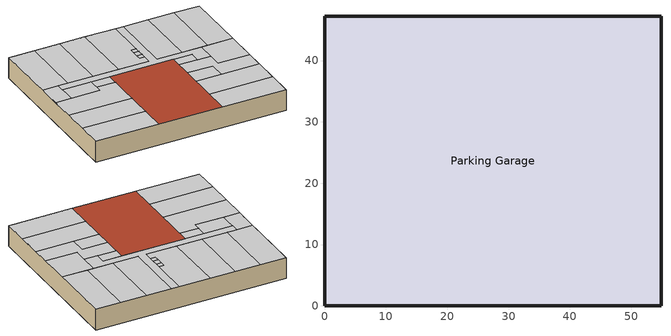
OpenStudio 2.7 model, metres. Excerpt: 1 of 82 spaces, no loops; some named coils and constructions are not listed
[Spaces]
Parking Garage
 floor ground (Surface 171 SlabOnOrBelowGradeF073): 54.86,47.24 54.86,0 0,0 0,47.24 z-6.1
 wall ground (Surface 172-uw BelowGradeWallC114): 0,0 54.86,0 z-6.1:0
 wall ground (Surface 173-uw BelowGradeWallC114): 0,47.24 0,0 z-6.1:0
 wall ground (Surface 174-uw BelowGradeWallC114): 54.86,47.24 0,47.24 z-6.1:0
 wall ground (Surface 175-uw BelowGradeWallC114): 54.86,0 54.86,47.24 z-6.1:0
 ceiling to F1 Business Center: 43.89,14.63 43.89,19.2 36.58,19.2 36.58,14.63 z0
 ceiling to F1 Corridor: 45.72,23.77 45.72,28.96 32.92,28.96 32.92,47.24 30.78,47.24 30.78,28.96 4.57,28.96 4.57,26.82 42.06,26.82 42.06,23.77 z0
 ceiling to F1 Lounge: 54.86,14.63 54.86,19.81 45.72,19.81 45.72,23.77 42.06,23.77 36.58,23.77 36.58,19.2 43.89,19.2 43.89,14.63 z0
 ceiling to F1 Elevator Core: 30.78,32.92 30.78,34.44 29.26,34.44 29.26,32.92 z0
 ceiling to F1 Elevator N: 30.78,34.44 30.78,35.97 29.26,35.97 29.26,34.44 z0
 ceiling to F1 Elevator S: 30.78,31.39 30.78,32.92 29.26,32.92 29.26,31.39 z0
 ceiling to F1 Fitness Center: 54.86,19.81 54.86,28.96 45.72,28.96 45.72,19.81 z0
 ceiling to F1 Leasing Office: 4.57,21.95 4.57,28.96 0,28.96 0,21.95 z0
 ceiling to F1 Mechanical Room: 12.8,21.95 12.8,26.82 4.57,26.82 4.57,21.95 z0
 ceiling to F1 Retail N Core: 30.78,28.96 30.78,31.39 29.26,31.39 29.26,35.97 30.78,35.97 30.78,47.24 21.95,47.24 21.95,28.96 z0
 ceiling to F1 Retail NE Core: 47.55,28.96 47.55,47.24 40.23,47.24 40.23,28.96 z0
 ceiling to F1 Retail NE Inner: 40.23,28.96 40.23,47.24 32.92,47.24 32.92,28.96 z0
 ceiling to F1 Retail NE Outer: 54.86,28.96 54.86,47.24 47.55,47.24 47.55,28.96 z0
 ceiling to F1 Retail NW Inner Core: 21.95,28.96 21.95,47.24 14.63,47.24 14.63,28.96 z0
 ceiling to F1 Retail NW Outer: 7.32,28.96 7.32,47.24 0,47.24 0,28.96 z0
 ceiling to F1 Retail NW Outer Core: 14.63,28.96 14.63,47.24 7.32,47.24 7.32,28.96 z0
 ceiling to F1 Retail SE Bottom: 54.86,0 54.86,7.32 36.58,7.32 36.58,0 z0
 ceiling to F1 Retail SE Top: 54.86,7.32 54.86,14.63 36.58,14.63 36.58,7.32 z0
 ceiling to F1 Retail SW Bottom: 18.29,0 18.29,7.32 0,7.32 0,0 z0
 ceiling to F1 Retail SW Core: 18.29,7.32 18.29,14.63 0,14.63 0,7.32 z0
 ceiling to F1 Retail SW Top: 18.29,14.63 18.29,23.77 12.8,23.77 12.8,21.95 0,21.95 0,14.63 z0
 ceiling to F1 Stairs E: 42.06,23.77 42.06,26.82 36.58,26.82 36.58,23.77 z0
 ceiling to F1 Stairs W: 18.29,23.77 18.29,26.82 12.8,26.82 12.8,23.77 z0
 roof outside (Concrete Podium Roof): 36.58,0 36.58,26.82 18.29,26.82 18.29,0 z0
[SizingPeriod:DesignDay] Barometric Pressure {Pa}=101145; Sky Clearness=0; Rain Indicator=0; Snow Indicator=0; Day of Month=21; Day Type=SummerDesignDay; Daylight Saving Time Indicator=0; Humidity Indicating Type=Wetbulb; Dry-Bulb Temperature Range Modifier Type=DefaultMultipliers; Solar Model Indicator=ASHRAETau
Name | Maximum Dry-Bulb Temperature {C} | Daily Dry-Bulb Temperature Range {deltaC} | Humidity Indicating Conditions at Maximum Dry-Bulb | Wind Speed {m/s} | Wind Direction {deg} | Month | ASHRAE Taub | ASHRAE Taud
SAN-JOSE-INTL-AP JUL Clg 0.4% Condns DB=>MCWB | 35.3 | 11.6 | 20.9 | 5.4 | 315 | 7 | 0.38 | 2.366
SAN-JOSE-INTL-AP AUG Clg 0.4% Condns DB=>MCWB | 34.4 | 12.5 | 19.1 | 5.5 | 315 | 8 | 0.375 | 2.4
SAN-JOSE-INTL-AP SEP Clg 0.4% Condns DB=>MCWB | 35.4 | 12.5 | 19.5 | 5.8 | 315 | 9 | 0.359 | 2.488
SAN-JOSE-INTL-AP OCT Clg 0.4% Condns DB=>MCWB | 30.8 | 12.1 | 16 | 4.2 | 22 | 10 | 0.343 | 2.499
SAN-JOSE-INTL-AP NOV Clg 0.4% Condns DB=>MCWB | 26.1 | 7.9 | 15.3 | 3.2 | 337 | 11 | 0.322 | 2.599
[Coil:Cooling:DX:SingleSpeed] Availability Schedule=Always On Discrete; Rated Sensible Heat Ratio=autosize; Rated COP {W/W}=4.07563; Rated Evaporator Fan Power Per Volume Flow Rate {W/(m3/s)}=773.3; Total Cooling Capacity Function of Temperature Curve=CoilClgDXQRatio_fTwbToadbSI; Total Cooling Capacity Function of Flow Fraction Curve=CoilClgDXSnglQRatio_fCFMRatio; Energy Input Ratio Function of Flow Fraction Curve=CoilClgDXSnglEIRRatio_fCFMRatio; Part Load Fraction Correlation Curve=CoilClgDXSEEREIRRatio_fQFrac; Condenser Type=AirCooled; Evaporative Condenser Effectiveness=0; Evaporative Condenser Air Flow Rate {m3/s}=Autosize; Evaporative Condenser Pump Rated Power Consumption {W}=Autosize; Crankcase Heater Capacity {W}=0; Maximum Outdoor Dry-Bulb Temperature for Crankcase Heater Operation {C}=0; Basin Heater Capacity {W/K}=0; Basin Heater Setpoint Temperature {C}=10
Name | Rated Total Cooling Capacity {W} | Rated Air Flow Rate {m3/s} | Energy Input Ratio Function of Temperature Curve
CoilCooling 5 | 30826.7 | 1.78227 | CoilClgDXSEEREIR_fTwbToadbSI-5
CoilCooling 6 | 46240.2 | 2.6734 | CoilClgDXSEEREIR_fTwbToadbSI-6
CoilCooling 7 | 46240.2 | 2.6734 | CoilClgDXSEEREIR_fTwbToadbSI-7
CoilCooling 8 | 20123.1 | 1.16343 | CoilClgDXSEEREIR_fTwbToadbSI-8
CoilCooling 9 | 20123.1 | 1.16343 | CoilClgDXSEEREIR_fTwbToadbSI-9
CoilCooling 10 | 7706.68 | 0.445567 | CoilClgDXSEEREIR_fTwbToadbSI-10
CoilCooling 11 | 7706.68 | 0.445567 | CoilClgDXSEEREIR_fTwbToadbSI-11
CoilCooling 12 | 3425.21 | 0.19803 | CoilClgDXSEEREIR_fTwbToadbSI-12
CoilCooling 13 | 6850.39 | 0.39606 | CoilClgDXSEEREIR_fTwbToadbSI-13
CoilCooling 14 | 6850.39 | 0.39606 | CoilClgDXSEEREIR_fTwbToadbSI-14
CoilCooling 15 | 17696.9 | 1.02315 | CoilClgDXSEEREIR_fTwbToadbSI-15
CoilCooling 16 | 10275.6 | 0.594087 | CoilClgDXSEEREIR_fTwbToadbSI-16
CoilCooling 17 | 15413.4 | 0.891136 | CoilClgDXSEEREIR_fTwbToadbSI-17
CoilCooling 18 | 15413.4 | 0.891136 | CoilClgDXSEEREIR_fTwbToadbSI-18
CoilCooling 19 | 6707.69 | 0.387809 | CoilClgDXSEEREIR_fTwbToadbSI-19
CoilCooling 20 | 6707.69 | 0.387809 | CoilClgDXSEEREIR_fTwbToadbSI-20
CoilCooling 21 | 2568.9 | 0.148522 | CoilClgDXSEEREIR_fTwbToadbSI-21
CoilCooling 22 | 2568.9 | 0.148522 | CoilClgDXSEEREIR_fTwbToadbSI-22
[Fan:ZoneExhaust] Flow Fraction Schedule=On; System Availability Manager Coupling Mode=Decoupled
Name | Availability Schedule | Fan Total Efficiency | Pressure Rise {Pa} | Maximum Flow Rate {m3/s} | Balanced Exhaust Fraction Schedule
Thermal Zone: F2-4 1-Bed Core N PropExhFan | ResidentialLivingHVACAvail | 0.55575 | 683.385 | 0.0518198 | Off
Thermal Zone: F2-4 1-Bed Core West PropExhFan; Thermal Zone: F2-4 1-Bed Core East PropExhFan | ResidentialLivingHVACAvail | 0.55575 | 683.385 | 0.10364 | Off
Thermal Zone: F2-4 1-Bed North PropExhFan | ResidentialLivingHVACAvail | 0.55575 | 670.201 | 0.264196 | Off
Thermal Zone: F2-4 2-Bed Core NE-NW PropExhFan | ResidentialLivingHVACAvail | 0.55575 | 683.492 | 0.155459 | Off
Thermal Zone: F2-4 2-Bed East PropExhFan; Thermal Zone: F2-4 2-Bed West PropExhFan | ResidentialLivingHVACAvail | 0.55575 | 683.492 | 0.233189 | Off
Thermal Zone: F2-4 3-Bed NE PropExhFan; Thermal Zone: F2-4 3-Bed NW PropExhFan | ResidentialLivingHVACAvail | 0.55575 | 682.765 | 0.102365 | Off
Thermal Zone: F2-4 Studio SE PropExhFan; Thermal Zone: F2-4 Studio SW PropExhFan | ResidentialLivingHVACAvail | 0.55575 | 683.47 | 0.0441743 | Off
Thermal Zone: F5 1-Bed Core N PropExhFan | ResidentialLivingHVACAvail | 0.55575 | 683.385 | 0.0172733 | Off
Thermal Zone: F5 1-Bed Core West PropExhFan; Thermal Zone: F5 1-Bed Core East PropExhFan | ResidentialLivingHVACAvail | 0.55575 | 683.385 | 0.0345466 | Off
Thermal Zone: F5 1-Bed North PropExhFan | ResidentialLivingHVACAvail | 0.55575 | 670.201 | 0.0880654 | Off
Thermal Zone: F5 2-Bed Core NE-NW PropExhFan | ResidentialLivingHVACAvail | 0.55575 | 683.492 | 0.0518198 | Off
Thermal Zone: F5 2-Bed East PropExhFan; Thermal Zone: F5 2-Bed West PropExhFan | ResidentialLivingHVACAvail | 0.55575 | 683.492 | 0.0777297 | Off
Thermal Zone: F5 3-Bed NE PropExhFan; Thermal Zone: F5 3-Bed NW PropExhFan | ResidentialLivingHVACAvail | 0.55575 | 682.765 | 0.0341218 | Off
Thermal Zone: F5 Studio SE PropExhFan; Thermal Zone: F5 Studio SW PropExhFan | ResidentialLivingHVACAvail | 0.55575 | 683.47 | 0.0147248 | Off
Thermal Zone: Parking Garage PropExhFan | ParkingHVACAvail | 0.6045 | 241.437 | 9.8755 | On
[Fan:OnOff] Availability Schedule=Always On; Fan Total Efficiency=0.4275; Pressure Rise {Pa}=317.19; Motor Efficiency=0.855; Motor In Airstream Fraction=1
Name | Maximum Flow Rate {m3/s} | Fan Power Ratio Function of Speed Ratio Curve | Fan Efficiency Ratio Function of Speed Ratio Curve
Fan 1 | 0.594087 | Fan On Off Power Curve | Fan On Off Efficiency Curve
Fan 2 | 1.18818 | Fan On Off Power Curve 1 | Fan On Off Efficiency Curve 1
Fan 3 | 1.18818 | Fan On Off Power Curve 2 | Fan On Off Efficiency Curve 2
Fan 4 | 3.06946 | Fan On Off Power Curve 3 | Fan On Off Efficiency Curve 3
Fan 5 | 1.78227 | Fan On Off Power Curve 4 | Fan On Off Efficiency Curve 4
Fan 6 | 2.6734 | Fan On Off Power Curve 5 | Fan On Off Efficiency Curve 5
Fan 7 | 2.6734 | Fan On Off Power Curve 6 | Fan On Off Efficiency Curve 6
Fan 8 | 1.16343 | Fan On Off Power Curve 7 | Fan On Off Efficiency Curve 7
Fan 9 | 1.16343 | Fan On Off Power Curve 8 | Fan On Off Efficiency Curve 8
Fan 10 | 0.445567 | Fan On Off Power Curve 9 | Fan On Off Efficiency Curve 9
Fan 11 | 0.445567 | Fan On Off Power Curve 10 | Fan On Off Efficiency Curve 10
Fan 12 | 0.19803 | Fan On Off Power Curve 11 | Fan On Off Efficiency Curve 11
Fan 13 | 0.39606 | Fan On Off Power Curve 12 | Fan On Off Efficiency Curve 12
Fan 14 | 0.39606 | Fan On Off Power Curve 13 | Fan On Off Efficiency Curve 13
Fan 15 | 1.02315 | Fan On Off Power Curve 14 | Fan On Off Efficiency Curve 14
Fan 16 | 0.594087 | Fan On Off Power Curve 15 | Fan On Off Efficiency Curve 15
Fan 17 | 0.891136 | Fan On Off Power Curve 16 | Fan On Off Efficiency Curve 16
Fan 18 | 0.891136 | Fan On Off Power Curve 17 | Fan On Off Efficiency Curve 17
Fan 19 | 0.387809 | Fan On Off Power Curve 18 | Fan On Off Efficiency Curve 18
Fan 20 | 0.387809 | Fan On Off Power Curve 19 | Fan On Off Efficiency Curve 19
Fan 21 | 0.148522 | Fan On Off Power Curve 20 | Fan On Off Efficiency Curve 20
Fan 22 | 0.148522 | Fan On Off Power Curve 21 | Fan On Off Efficiency Curve 21
[ZoneHVAC:PackagedTerminalHeatPump] Availability Schedule=AllOnHVACAvail; Outdoor Air Flow Rate During Cooling Operation {m3/s}=0; Outdoor Air Flow Rate During Heating Operation {m3/s}=0; Outdoor Air Flow Rate When No Cooling or Heating is Needed {m3/s}=0; Minimum Outdoor Dry-Bulb Temperature for Compressor Operation {C}=-8.33333; Maximum Supply Air Temperature from Supplemental Heater {C}=35; Maximum Outdoor Dry-Bulb Temperature for Supplemental Heater Operation {C}=4.44444; Supply Air Fan Operating Mode Schedule=CyclingHVACAvail
Name | Supply Air Flow Rate During Cooling Operation {m3/s} | Supply Air Flow Rate During Heating Operation {m3/s} | Supply Air Flow Rate When No Cooling or Heating is Needed {m3/s} | Supply Air Fan | Heating Coil | Cooling Coil | Supplemental Heating Coil
ZnSys F2-4 1-Bed Core N | 0.594087 | 0.594087 | 0.594087 | Fan 1 | CoilHtg 1 | CoilCooling 1 | SupCoilHtg 1
ZnSys F2-4 1-Bed Core West | 1.18818 | 1.18818 | 1.18818 | Fan 2 | CoilHtg 2 | CoilCooling 2 | SupCoilHtg 2
ZnSys F2-4 1-Bed Core East | 1.18818 | 1.18818 | 1.18818 | Fan 3 | CoilHtg 3 | CoilCooling 3 | SupCoilHtg 3
ZnSys F2-4 1-Bed North | 3.06946 | 3.06946 | 3.06946 | Fan 4 | CoilHtg 4 | CoilCooling 4 | SupCoilHtg 4
ZnSys F2-4 2-Bed Core NE-NW | 1.78227 | 1.78227 | 1.78227 | Fan 5 | CoilHtg 5 | CoilCooling 5 | SupCoilHtg 5
ZnSys F2-4 2-Bed East | 2.6734 | 2.6734 | 2.6734 | Fan 6 | CoilHtg 6 | CoilCooling 6 | SupCoilHtg 6
ZnSys F2-4 2-Bed West | 2.6734 | 2.6734 | 2.6734 | Fan 7 | CoilHtg 7 | CoilCooling 7 | SupCoilHtg 7
ZnSys F2-4 3-Bed NE | 1.16343 | 1.16343 | 1.16343 | Fan 8 | CoilHtg 8 | CoilCooling 8 | SupCoilHtg 8
ZnSys F2-4 3-Bed NW | 1.16343 | 1.16343 | 1.16343 | Fan 9 | CoilHtg 9 | CoilCooling 9 | SupCoilHtg 9
ZnSys F2-4 Studio SE | 0.445567 | 0.445567 | 0.445567 | Fan 10 | CoilHtg 10 | CoilCooling 10 | SupCoilHtg 10
ZnSys F2-4 Studio SW | 0.445567 | 0.445567 | 0.445567 | Fan 11 | CoilHtg 11 | CoilCooling 11 | SupCoilHtg 11
ZnSys F5 1-Bed Core N | 0.19803 | 0.19803 | 0.19803 | Fan 12 | CoilHtg 12 | CoilCooling 12 | SupCoilHtg 12
ZnSys F5 1-Bed Core West | 0.39606 | 0.39606 | 0.39606 | Fan 13 | CoilHtg 13 | CoilCooling 13 | SupCoilHtg 13
ZnSys F5 1-Bed Core East | 0.39606 | 0.39606 | 0.39606 | Fan 14 | CoilHtg 14 | CoilCooling 14 | SupCoilHtg 14
ZnSys F5 1-Bed North | 1.02315 | 1.02315 | 1.02315 | Fan 15 | CoilHtg 15 | CoilCooling 15 | SupCoilHtg 15
ZnSys F5 2-Bed Core NE-NW | 0.594087 | 0.594087 | 0.594087 | Fan 16 | CoilHtg 16 | CoilCooling 16 | SupCoilHtg 16
ZnSys F5 2-Bed East | 0.891136 | 0.891136 | 0.891136 | Fan 17 | CoilHtg 17 | CoilCooling 17 | SupCoilHtg 17
ZnSys F5 2-Bed West | 0.891136 | 0.891136 | 0.891136 | Fan 18 | CoilHtg 18 | CoilCooling 18 | SupCoilHtg 18
ZnSys F5 3-Bed NE | 0.387809 | 0.387809 | 0.387809 | Fan 19 | CoilHtg 19 | CoilCooling 19 | SupCoilHtg 19
ZnSys F5 3-Bed NW | 0.387809 | 0.387809 | 0.387809 | Fan 20 | CoilHtg 20 | CoilCooling 20 | SupCoilHtg 20
ZnSys F5 Studio SE | 0.148522 | 0.148522 | 0.148522 | Fan 21 | CoilHtg 21 | CoilCooling 21 | SupCoilHtg 21
ZnSys F5 Studio SW | 0.148522 | 0.148522 | 0.148522 | Fan 22 | CoilHtg 22 | CoilCooling 22 | SupCoilHtg 22
[Curve:Biquadratic]
CoilClgDXQRatio_fTwbToadbSI: Coefficient1 Constant=0.86779; Coefficient2 x=0.014245; Coefficient3 x**2=0.000554; Coefficient4 y=-0.007569; Coefficient5 y**2=3.2e-005; Coefficient6 x*y=-0.000191; Minimum Value of x=13.89; Maximum Value of x=25; Minimum Value of y=23.89; Maximum Value of y=46.11; Minimum Curve Output=0.77; Maximum Curve Output=1.29
[Curve:Cubic] Coefficient1 Constant=1; Coefficient2 x=0; Coefficient3 x**2=0; Coefficient4 x**3=0; Maximum Value of x=1
Name | Minimum Value of x | Minimum Curve Output | Maximum Curve Output
CoilClgDXSEEREIRRatio_fQFrac | 0.7 | 1 | 1
Fan On Off Efficiency Curve; Fan On Off Efficiency Curve 1; Fan On Off Efficiency Curve 2; Fan On Off Efficiency Curve 3; Fan On Off Efficiency Curve 4; Fan On Off Efficiency Curve 5; Fan On Off Efficiency Curve 6; Fan On Off Efficiency Curve 7; Fan On Off Efficiency Curve 8; Fan On Off Efficiency Curve 9; Fan On Off Efficiency Curve 10; Fan On Off Efficiency Curve 11; Fan On Off Efficiency Curve 12; Fan On Off Efficiency Curve 13; Fan On Off Efficiency Curve 14; Fan On Off Efficiency Curve 15; Fan On Off Efficiency Curve 16; Fan On Off Efficiency Curve 17; Fan On Off Efficiency Curve 18; Fan On Off Efficiency Curve 19; Fan On Off Efficiency Curve 20; Fan On Off Efficiency Curve 21 | 0
[Curve:Quadratic] Minimum Value of x=0; Maximum Value of x=100
Name | Coefficient1 Constant | Coefficient2 x | Coefficient3 x**2 | Minimum Curve Output
CoilClgDXSnglQRatio_fCFMRatio | 0.8 | 0.2 | 0 | 0.8
CoilClgDXSnglEIRRatio_fCFMRatio | 1.156 | -0.1816 | 0.0256
[Table:MultiVariableLookup]
CoilClgDXSEEREIR_fTwbToadbSI; CoilClgDXSEEREIR_fTwbToadbSI-2; CoilClgDXSEEREIR_fTwbToadbSI-3; CoilClgDXSEEREIR_fTwbToadbSI-4; CoilClgDXSEEREIR_fTwbToadbSI-5; CoilClgDXSEEREIR_fTwbToadbSI-6; CoilClgDXSEEREIR_fTwbToadbSI-7; CoilClgDXSEEREIR_fTwbToadbSI-8; CoilClgDXSEEREIR_fTwbToadbSI-9; CoilClgDXSEEREIR_fTwbToadbSI-10; CoilClgDXSEEREIR_fTwbToadbSI-11; CoilClgDXSEEREIR_fTwbToadbSI-12; CoilClgDXSEEREIR_fTwbToadbSI-13; CoilClgDXSEEREIR_fTwbToadbSI-14; CoilClgDXSEEREIR_fTwbToadbSI-15; CoilClgDXSEEREIR_fTwbToadbSI-16; CoilClgDXSEEREIR_fTwbToadbSI-17; CoilClgDXSEEREIR_fTwbToadbSI-18; CoilClgDXSEEREIR_fTwbToadbSI-19; CoilClgDXSEEREIR_fTwbToadbSI-20; CoilClgDXSEEREIR_fTwbToadbSI-21; CoilClgDXSEEREIR_fTwbToadbSI-22: EvaluateCurveToLimits, BiQuadratic, 1, Temperature, Temperature, Dimensionless, 2, 19.44, 35, 1, 19.44, 27.78, 0.784716, 19.44, 43.33, 1.21777, 13.89, 35, 1.16303, 13.89, 27.78, 0.917548, 13.89, 43.33, 1.41124, 25, 35, 0.884793, 25, 27.78, 0.69092, 25, 43.33, 1.08102
[Schedule:Day]
OnDay; ParkingHVACAvailSun; ParkingHVACAvailWD; ParkingHVACAvailSat; AllOnHVACAvailDay; ResidentialLivingHVACAvailSun; ResidentialLivingHVACAvailWD; ResidentialLivingHVACAvailSat: 1, 0, 1, 2, 0, 1, 3, 0, 1, 4, 0, 1, 5, 0, 1, 6, 0, 1, 7, 0, 1, 8, 0, 1, 9, 0, 1, 10, 0, 1, 11, 0, 1, 12, 0, 1, 13, 0, 1, 14, 0, 1, 15, 0, 1, 16, 0, 1, 17, 0, 1, 18, 0, 1, 19, 0, 1, 20, 0, 1, 21, 0, 1, 22, 0, 1, 23, 0, 1, 24, 0, 1
OffDay; CyclingHVACAvailAll: 1, 0, 0, 2, 0, 0, 3, 0, 0, 4, 0, 0, 5, 0, 0, 6, 0, 0, 7, 0, 0, 8, 0, 0, 9, 0, 0, 10, 0, 0, 11, 0, 0, 12, 0, 0, 13, 0, 0, 14, 0, 0, 15, 0, 0, 16, 0, 0, 17, 0, 0, 18, 0, 0, 19, 0, 0, 20, 0, 0, 21, 0, 0, 22, 0, 0, 23, 0, 0, 24, 0, 0
RetailOccupancySat: 1, 0, 0, 2, 0, 0, 3, 0, 0, 4, 0, 0, 5, 0, 0, 6, 0, 0, 7, 0, 0, 8, 0, 0.1, 9, 0, 0.2, 10, 0, 0.5, 11, 0, 0.6, 12, 0, 0.8, 13, 0, 0.8, 14, 0, 0.8, 15, 0, 0.8, 16, 0, 0.8, 17, 0, 0.8, 18, 0, 0.6, 19, 0, 0.2, 20, 0, 0.2, 21, 0, 0.2, 22, 0, 0.1, 23, 0, 0, 24, 0, 0
RetailReceptacleSun: 1, 0, 0.05, 2, 0, 0.05, 3, 0, 0.05, 4, 0, 0.05, 5, 0, 0.05, 6, 0, 0.05, 7, 0, 0.05, 8, 0, 0.05, 9, 0, 0.1, 10, 0, 0.1, 11, 0, 0.4, 12, 0, 0.4, 13, 0, 0.6, 14, 0, 0.6, 15, 0, 0.6, 16, 0, 0.6, 17, 0, 0.6, 18, 0, 0.4, 19, 0, 0.2, 20, 0, 0.05, 21, 0, 0.05, 22, 0, 0.05, 23, 0, 0.05, 24, 0, 0.05
RetailReceptacleWD: 1, 0, 0.05, 2, 0, 0.05, 3, 0, 0.05, 4, 0, 0.05, 5, 0, 0.05, 6, 0, 0.05, 7, 0, 0.05, 8, 0, 0.2, 9, 0, 0.5, 10, 0, 0.9, 11, 0, 0.9, 12, 0, 0.9, 13, 0, 0.9, 14, 0, 0.9, 15, 0, 0.9, 16, 0, 0.9, 17, 0, 0.9, 18, 0, 0.9, 19, 0, 0.6, 20, 0, 0.6, 21, 0, 0.5, 22, 0, 0.2, 23, 0, 0.05, 24, 0, 0.05
RetailReceptacleSat: 1, 0, 0.05, 2, 0, 0.05, 3, 0, 0.05, 4, 0, 0.05, 5, 0, 0.05, 6, 0, 0.05, 7, 0, 0.05, 8, 0, 0.1, 9, 0, 0.3, 10, 0, 0.6, 11, 0, 0.9, 12, 0, 0.9, 13, 0, 0.9, 14, 0, 0.9, 15, 0, 0.9, 16, 0, 0.9, 17, 0, 0.9, 18, 0, 0.9, 19, 0, 0.5, 20, 0, 0.3, 21, 0, 0.3, 22, 0, 0.1, 23, 0, 0.05, 24, 0, 0.05
RetailInfiltrationSun: 1, 0, 1, 2, 0, 1, 3, 0, 1, 4, 0, 1, 5, 0, 1, 6, 0, 1, 7, 0, 1, 8, 0, 1, 9, 0, 0.25, 10, 0, 0.25, 11, 0, 0.25, 12, 0, 0.25, 13, 0, 0.25, 14, 0, 0.25, 15, 0, 0.25, 16, 0, 0.25, 17, 0, 0.25, 18, 0, 0.25, 19, 0, 0.25, 20, 0, 1, 21, 0, 1, 22, 0, 1, 23, 0, 1, 24, 0, 1
RetailInfiltrationWD: 1, 0, 1, 2, 0, 1, 3, 0, 1, 4, 0, 1, 5, 0, 1, 6, 0, 1, 7, 0, 0.25, 8, 0, 0.25, 9, 0, 0.25, 10, 0, 0.25, 11, 0, 0.25, 12, 0, 0.25, 13, 0, 0.25, 14, 0, 0.25, 15, 0, 0.25, 16, 0, 0.25, 17, 0, 0.25, 18, 0, 0.25, 19, 0, 0.25, 20, 0, 0.25, 21, 0, 0.25, 22, 0, 1, 23, 0, 1, 24, 0, 1
RetailInfiltrationSat: 1, 0, 1, 2, 0, 1, 3, 0, 1, 4, 0, 1, 5, 0, 1, 6, 0, 1, 7, 0, 0.25, 8, 0, 0.25, 9, 0, 0.25, 10, 0, 0.25, 11, 0, 0.25, 12, 0, 0.25, 13, 0, 0.25, 14, 0, 0.25, 15, 0, 0.25, 16, 0, 0.25, 17, 0, 0.25, 18, 0, 0.25, 19, 0, 0.25, 20, 0, 0.25, 21, 0, 0.25, 22, 0, 0.25, 23, 0, 1, 24, 0, 1
ParkingLightsSun: 1, 0, 0.5, 2, 0, 0.5, 3, 0, 0.5, 4, 0, 0.5, 5, 0, 0.5, 6, 0, 0.5, 7, 0, 0.5, 8, 0, 0.5, 9, 0, 0.5, 10, 0, 0.5, 11, 0, 0.5, 12, 0, 0.5, 13, 0, 0.5, 14, 0, 0.5, 15, 0, 0.5, 16, 0, 0.5, 17, 0, 0.5, 18, 0, 0.5, 19, 0, 0.5, 20, 0, 0.5, 21, 0, 0.5, 22, 0, 0.5, 23, 0, 0.5, 24, 0, 0.5
ParkingLightsWD: 1, 0, 0.5, 2, 0, 0.5, 3, 0, 0.5, 4, 0, 0.5, 5, 0, 0.5, 6, 0, 0.5, 7, 0, 1, 8, 0, 1, 9, 0, 1, 10, 0, 1, 11, 0, 1, 12, 0, 1, 13, 0, 1, 14, 0, 1, 15, 0, 1, 16, 0, 1, 17, 0, 1, 18, 0, 1, 19, 0, 1, 20, 0, 1, 21, 0, 1, 22, 0, 1, 23, 0, 0.5, 24, 0, 0.5
ParkingLightsSat: 1, 0, 0.5, 2, 0, 0.5, 3, 0, 0.5, 4, 0, 0.5, 5, 0, 0.5, 6, 0, 0.5, 7, 0, 1, 8, 0, 1, 9, 0, 1, 10, 0, 1, 11, 0, 1, 12, 0, 1, 13, 0, 1, 14, 0, 1, 15, 0, 1, 16, 0, 1, 17, 0, 1, 18, 0, 0.5, 19, 0, 0.5, 20, 0, 0.5, 21, 0, 0.5, 22, 0, 0.5, 23, 0, 0.5, 24, 0, 0.5
RetailLightsSun: 1, 0, 0.05, 2, 0, 0.05, 3, 0, 0.05, 4, 0, 0.05, 5, 0, 0.05, 6, 0, 0.05, 7, 0, 0.05, 8, 0, 0.05, 9, 0, 0.1, 10, 0, 0.1, 11, 0, 0.4, 12, 0, 0.4, 13, 0, 0.55, 14, 0, 0.55, 15, 0, 0.55, 16, 0, 0.55, 17, 0, 0.55, 18, 0, 0.4, 19, 0, 0.2, 20, 0, 0.05, 21, 0, 0.05, 22, 0, 0.05, 23, 0, 0.05, 24, 0, 0.05
RetailLightsWD: 1, 0, 0.05, 2, 0, 0.05, 3, 0, 0.05, 4, 0, 0.05, 5, 0, 0.05, 6, 0, 0.05, 7, 0, 0.05, 8, 0, 0.2, 9, 0, 0.5, 10, 0, 0.85, 11, 0, 0.85, 12, 0, 0.85, 13, 0, 0.85, 14, 0, 0.85, 15, 0, 0.85, 16, 0, 0.85, 17, 0, 0.85, 18, 0, 0.85, 19, 0, 0.55, 20, 0, 0.55, 21, 0, 0.5, 22, 0, 0.2, 23, 0, 0.05, 24, 0, 0.05
RetailLightsSat: 1, 0, 0.05, 2, 0, 0.05, 3, 0, 0.05, 4, 0, 0.05, 5, 0, 0.05, 6, 0, 0.05, 7, 0, 0.05, 8, 0, 0.1, 9, 0, 0.3, 10, 0, 0.55, 11, 0, 0.85, 12, 0, 0.85, 13, 0, 0.85, 14, 0, 0.85, 15, 0, 0.85, 16, 0, 0.85, 17, 0, 0.85, 18, 0, 0.85, 19, 0, 0.5, 20, 0, 0.3, 21, 0, 0.3, 22, 0, 0.1, 23, 0, 0.05, 24, 0, 0.05
RetailClgSetptSun: 1, 0, 29.4444, 2, 0, 29.4444, 3, 0, 29.4444, 4, 0, 29.4444, 5, 0, 29.4444, 6, 0, 29.4444, 7, 0, 29.4444, 8, 0, 29.4444, 9, 0, 23.8889, 10, 0, 23.8889, 11, 0, 23.8889, 12, 0, 23.8889, 13, 0, 23.8889, 14, 0, 23.8889, 15, 0, 23.8889, 16, 0, 23.8889, 17, 0, 23.8889, 18, 0, 23.8889, 19, 0, 23.8889, 20, 0, 29.4444, 21, 0, 29.4444, 22, 0, 29.4444, 23, 0, 29.4444, 24, 0, 29.4444
RetailClgSetptWD: 1, 0, 29.4444, 2, 0, 29.4444, 3, 0, 29.4444, 4, 0, 29.4444, 5, 0, 29.4444, 6, 0, 29.4444, 7, 0, 23.8889, 8, 0, 23.8889, 9, 0, 23.8889, 10, 0, 23.8889, 11, 0, 23.8889, 12, 0, 23.8889, 13, 0, 23.8889, 14, 0, 23.8889, 15, 0, 23.8889, 16, 0, 23.8889, 17, 0, 23.8889, 18, 0, 23.8889, 19, 0, 23.8889, 20, 0, 23.8889, 21, 0, 23.8889, 22, 0, 29.4444, 23, 0, 29.4444, 24, 0, 29.4444
RetailClgSetptSat: 1, 0, 29.4444, 2, 0, 29.4444, 3, 0, 29.4444, 4, 0, 29.4444, 5, 0, 29.4444, 6, 0, 29.4444, 7, 0, 23.8889, 8, 0, 23.8889, 9, 0, 23.8889, 10, 0, 23.8889, 11, 0, 23.8889, 12, 0, 23.8889, 13, 0, 23.8889, 14, 0, 23.8889, 15, 0, 23.8889, 16, 0, 23.8889, 17, 0, 23.8889, 18, 0, 23.8889, 19, 0, 23.8889, 20, 0, 23.8889, 21, 0, 23.8889, 22, 0, 23.8889, 23, 0, 29.4444, 24, 0, 29.4444
RetailHtgSetptSun: 1, 0, 15.5556, 2, 0, 15.5556, 3, 0, 15.5556, 4, 0, 15.5556, 5, 0, 15.5556, 6, 0, 15.5556, 7, 0, 15.5556, 8, 0, 15.5556, 9, 0, 21.1111, 10, 0, 21.1111, 11, 0, 21.1111, 12, 0, 21.1111, 13, 0, 21.1111, 14, 0, 21.1111, 15, 0, 21.1111, 16, 0, 21.1111, 17, 0, 21.1111, 18, 0, 21.1111, 19, 0, 21.1111, 20, 0, 15.5556, 21, 0, 15.5556, 22, 0, 15.5556, 23, 0, 15.5556, 24, 0, 15.5556
RetailHtgSetptWD: 1, 0, 15.5556, 2, 0, 15.5556, 3, 0, 15.5556, 4, 0, 15.5556, 5, 0, 15.5556, 6, 0, 15.5556, 7, 0, 21.1111, 8, 0, 21.1111, 9, 0, 21.1111, 10, 0, 21.1111, 11, 0, 21.1111, 12, 0, 21.1111, 13, 0, 21.1111, 14, 0, 21.1111, 15, 0, 21.1111, 16, 0, 21.1111, 17, 0, 21.1111, 18, 0, 21.1111, 19, 0, 21.1111, 20, 0, 21.1111, 21, 0, 21.1111, 22, 0, 15.5556, 23, 0, 15.5556, 24, 0, 15.5556
RetailHtgSetptSat: 1, 0, 15.5556, 2, 0, 15.5556, 3, 0, 15.5556, 4, 0, 15.5556, 5, 0, 15.5556, 6, 0, 15.5556, 7, 0, 21.1111, 8, 0, 21.1111, 9, 0, 21.1111, 10, 0, 21.1111, 11, 0, 21.1111, 12, 0, 21.1111, 13, 0, 21.1111, 14, 0, 21.1111, 15, 0, 21.1111, 16, 0, 21.1111, 17, 0, 21.1111, 18, 0, 21.1111, 19, 0, 21.1111, 20, 0, 21.1111, 21, 0, 21.1111, 22, 0, 21.1111, 23, 0, 15.5556, 24, 0, 15.5556
Schedule Day 2: 24, 0, 1
[Schedule:Week]
ParkingHVACAvailWk: ParkingHVACAvailSun, ParkingHVACAvailWD, ParkingHVACAvailWD, ParkingHVACAvailWD, ParkingHVACAvailWD, ParkingHVACAvailWD, ParkingHVACAvailSat, ParkingHVACAvailSun, AllOnHVACAvailDay, AllOnHVACAvailDay, ParkingHVACAvailSun, ParkingHVACAvailSun
ResidentialLivingHVACAvailWk: ResidentialLivingHVACAvailSun, ResidentialLivingHVACAvailWD, ResidentialLivingHVACAvailWD, ResidentialLivingHVACAvailWD, ResidentialLivingHVACAvailWD, ResidentialLivingHVACAvailWD, ResidentialLivingHVACAvailSat, ResidentialLivingHVACAvailSun, AllOnHVACAvailDay, AllOnHVACAvailDay, ResidentialLivingHVACAvailSun, ResidentialLivingHVACAvailSun
OnWk: OnDay, OnDay, OnDay, OnDay, OnDay, OnDay, OnDay, OnDay, OnDay, OnDay, OnDay, OnDay
OffWk: OffDay, OffDay, OffDay, OffDay, OffDay, OffDay, OffDay, OffDay, OffDay, OffDay, OffDay, OffDay
CyclingHVACAvailWk: CyclingHVACAvailAll, CyclingHVACAvailAll, CyclingHVACAvailAll, CyclingHVACAvailAll, CyclingHVACAvailAll, CyclingHVACAvailAll, CyclingHVACAvailAll, CyclingHVACAvailAll, CyclingHVACAvailAll, CyclingHVACAvailAll, CyclingHVACAvailAll, CyclingHVACAvailAll
AllOnHVACAvailWk: AllOnHVACAvailDay, AllOnHVACAvailDay, AllOnHVACAvailDay, AllOnHVACAvailDay, AllOnHVACAvailDay, AllOnHVACAvailDay, AllOnHVACAvailDay, AllOnHVACAvailDay, AllOnHVACAvailDay, AllOnHVACAvailDay, AllOnHVACAvailDay, AllOnHVACAvailDay
[Schedule:Year]
ParkingHVACAvail: 12, 31, ParkingHVACAvailWk
ResidentialLivingHVACAvail: 12, 31, ResidentialLivingHVACAvailWk
On: 12, 31, OnWk
Off: 12, 31, OffWk
CyclingHVACAvail: 12, 31, CyclingHVACAvailWk
AllOnHVACAvail: 12, 31, AllOnHVACAvailWk
[Schedule:Ruleset]
Always On: Default Day Schedule=Schedule Day 2
[Schedule:Constant]
Always On Discrete: Value=1
[Curve:Exponent] Coefficient1 Constant=1; Coefficient2 Constant=0; Coefficient3 Constant=0; Minimum Value of x=0; Maximum Value of x=1
Fan On Off Power Curve; Fan On Off Power Curve 1; Fan On Off Power Curve 2; Fan On Off Power Curve 3; Fan On Off Power Curve 4; Fan On Off Power Curve 5; Fan On Off Power Curve 6; Fan On Off Power Curve 7; Fan On Off Power Curve 8; Fan On Off Power Curve 9; Fan On Off Power Curve 10; Fan On Off Power Curve 11; Fan On Off Power Curve 12; Fan On Off Power Curve 13; Fan On Off Power Curve 14; Fan On Off Power Curve 15; Fan On Off Power Curve 16; Fan On Off Power Curve 17; Fan On Off Power Curve 18; Fan On Off Power Curve 19; Fan On Off Power Curve 20; Fan On Off Power Curve 21
